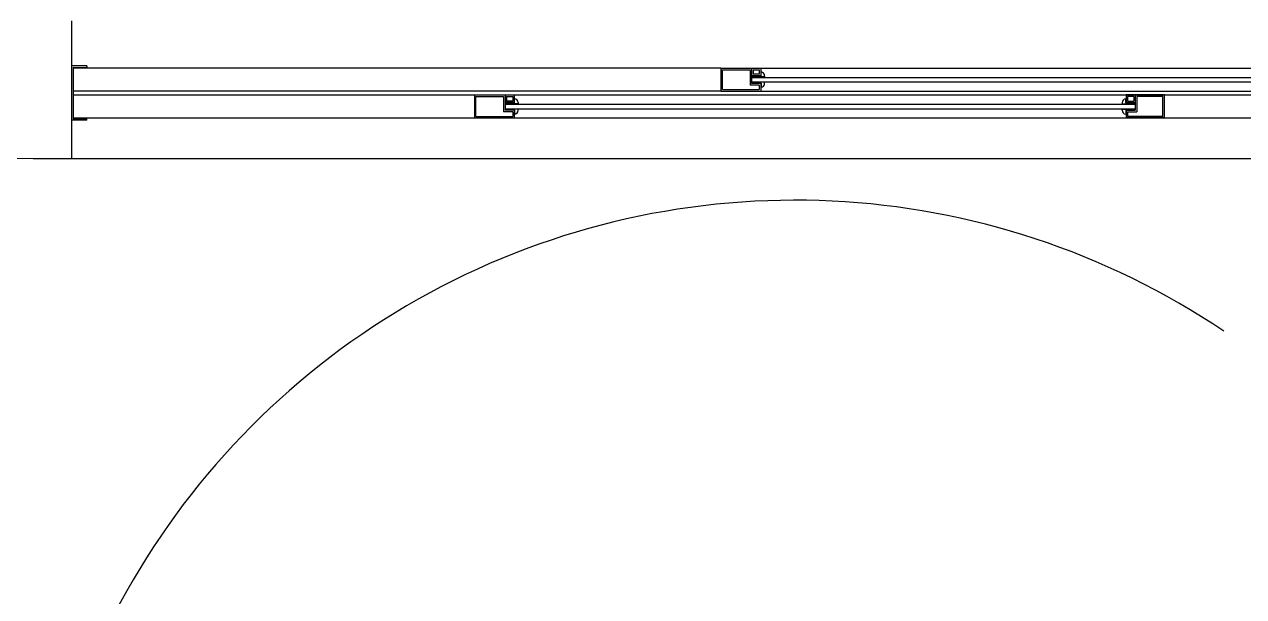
# Model space of a CAD drawing. Header units: millimetres. Extents: x 188.6 to 263.2, y 40.1 to 120.1.
# Drawn here: x 258.752 to 260.342, y 57.995 to 58.742 of the extents above; entities that cross this region are included whole.
import ezdxf

# ---------------------------------------------------------------- set-up
doc = ezdxf.new("R2010")
doc.units = ezdxf.units.MM
doc.layers.add('_XREF TL$0$S_ESQ', color=8, linetype='Continuous')
doc.layers.add('ARQ', color=8, linetype='Continuous')

# ---------------------------------------------------------------- blocks, each defined once
blk = doc.blocks.new('_XREF TL$0$XREF_305_306$0$XREF-TIPO$0$A$C491F7D64-flat-1-flat-1')
at = {"layer": '_XREF TL$0$S_ESQ'}
for p, q in [((-0.057, 0.03), (-0.005, 0.03)), ((-0.057, 0.03), (-0.057, 0)), ((-0.055, 0.028), (-0.019, 0.028)), ((-0.055, 0.002), (-0.055, 0.028)), ((-0.019, 0.028), (-0.019, 0.008)), ((-0.017, 0.03), (-0.017, 0.02)), ((-0.005, 0.02), (-0.017, 0.02)), ((-0.017, 0.02), (-0.017, 0.01)), ((-0.005, 0.0195), (-0.0165, 0.0195)), ((0, 0.0185), (-0.0165, 0.0185)), ((-0.015, 0.028), (-0.015, 0.022)), ((-0.015, 0.028), (-0.007, 0.028)), ((-0.007, 0.022), (-0.015, 0.022)), ((-0.007, 0.028), (-0.007, 0.022)), ((-0.005, 0.03), (-0.005, 0.02)), ((-0.0045, 0.02), (-0.0045, 0.025)), ((0, 0.02), (0, 0.0185)), ((-0.055, 0.002), (-0.007, 0.002)), ((-0.007, 0.008), (-0.019, 0.008)), ((-0.005, 0.01), (-0.017, 0.01)), ((0, 0.0115), (-0.0165, 0.0115)), ((-0.005, 0.0105), (-0.0165, 0.0105)), ((-0.007, 0.008), (-0.007, 0.002)), ((-0.005, 0.01), (-0.005, 0)), ((-0.0045, 0.01), (-0.0045, 0.005)), ((0, 0.01), (0, 0.0115)), ((-0.057, 0), (-0.005, 0)), ((-0.055, 0), (-0.055, 0))]:
    blk.add_line(p, q, dxfattribs=at)
for centre, radius, start, end in [((-0.0165, 0.019), 0.0005, 90, 270), ((-0.005, 0.02), 0.0005, 270, 0), ((-0.005, 0.02), 0.005, 0, 84.2608), ((-0.0165, 0.011), 0.0005, 90, 270), ((-0.005, 0.01), 0.0005, 0, 90), ((-0.005, 0.01), 0.005, 275.7392, 0)]:
    blk.add_arc(centre, radius, start, end, dxfattribs=at)
blk = doc.blocks.new('_XREF TL$0$XREF_305_306$0$XREF-TIPO$0$A$C70231090-flat-1-flat-1')
at = {"layer": '_XREF TL$0$S_ESQ'}
for p, q in [((-0.055, 0.02), (-0.055, 0.0185)), ((-0.055, 0.0185), (-0.0385, 0.0185)), ((-0.0505, 0.02), (-0.0505, 0.025)), ((0, 0.03), (-0.05, 0.03)), ((-0.05, 0.03), (-0.05, 0.02)), ((-0.05, 0.02), (-0.038, 0.02)), ((-0.05, 0.0195), (-0.0385, 0.0195)), ((-0.04, 0.028), (-0.048, 0.028)), ((-0.048, 0.028), (-0.048, 0.022)), ((-0.048, 0.022), (-0.04, 0.022)), ((-0.04, 0.028), (-0.04, 0.022)), ((-0.038, 0.03), (-0.038, 0.02)), ((-0.038, 0.02), (-0.038, 0.01)), ((-0.002, 0.028), (-0.036, 0.028)), ((-0.036, 0.028), (-0.036, 0.008)), ((-0.002, 0.019), (-0.002, 0.028)), ((-0.002, 0.002), (-0.002, 0.019)), ((-0.002, 0.019), (-0.002, 0.019)), ((0, 0.017), (0, 0.03)), ((0, 0.002), (0, 0.017)), ((0, 0.017), (0, 0.017)), ((-0.055, 0.0115), (-0.0385, 0.0115)), ((-0.055, 0.01), (-0.055, 0.0115)), ((-0.0505, 0.01), (-0.0505, 0.005)), ((-0.05, 0.0105), (-0.0385, 0.0105)), ((-0.05, 0.01), (-0.05, 0)), ((-0.05, 0.01), (-0.038, 0.01)), ((-0.048, 0.008), (-0.036, 0.008)), ((-0.048, 0.008), (-0.048, 0.002)), ((-0.002, 0.002), (-0.048, 0.002)), ((0, 0), (0, 0.002)), ((0, 0.002), (0, 0.002)), ((0, 0), (-0.05, 0))]:
    blk.add_line(p, q, dxfattribs=at)
for centre, radius, start, end in [((-0.05, 0.02), 0.005, 95.7392, 180), ((-0.05, 0.02), 0.0005, 180, 270), ((-0.0385, 0.019), 0.0005, 270, 90), ((-0.05, 0.01), 0.005, 180, 264.2608), ((-0.05, 0.01), 0.0005, 90, 180), ((-0.0385, 0.011), 0.0005, 270, 90)]:
    blk.add_arc(centre, radius, start, end, dxfattribs=at)
blk = doc.blocks.new('_XREF TL$0$XREF_305_306$0$XREF-TIPO$0$A$C491F7D64-flat-2-flat-1')
at = {"layer": '_XREF TL$0$S_ESQ'}
for p, q in [((-0.057, 0.03), (-0.005, 0.03)), ((-0.057, 0.03), (-0.057, 0)), ((-0.055, 0.028), (-0.019, 0.028)), ((-0.055, 0.002), (-0.055, 0.028)), ((-0.019, 0.028), (-0.019, 0.008)), ((-0.017, 0.03), (-0.017, 0.02)), ((-0.005, 0.02), (-0.017, 0.02)), ((-0.017, 0.02), (-0.017, 0.01)), ((-0.005, 0.0195), (-0.0165, 0.0195)), ((0, 0.0185), (-0.0165, 0.0185)), ((-0.015, 0.028), (-0.015, 0.022)), ((-0.015, 0.028), (-0.007, 0.028)), ((-0.007, 0.022), (-0.015, 0.022)), ((-0.007, 0.028), (-0.007, 0.022)), ((-0.005, 0.03), (-0.005, 0.02)), ((-0.0045, 0.02), (-0.0045, 0.025)), ((0, 0.02), (0, 0.0185)), ((-0.055, 0.002), (-0.007, 0.002)), ((-0.007, 0.008), (-0.019, 0.008)), ((-0.005, 0.01), (-0.017, 0.01)), ((0, 0.0115), (-0.0165, 0.0115)), ((-0.005, 0.0105), (-0.0165, 0.0105)), ((-0.007, 0.008), (-0.007, 0.002)), ((-0.005, 0.01), (-0.005, 0)), ((-0.0045, 0.01), (-0.0045, 0.005)), ((0, 0.01), (0, 0.0115)), ((-0.057, 0), (-0.005, 0)), ((-0.055, 0), (-0.055, 0))]:
    blk.add_line(p, q, dxfattribs=at)
for centre, radius, start, end in [((-0.0165, 0.019), 0.0005, 90, 270), ((-0.005, 0.02), 0.0005, 270, 0), ((-0.005, 0.02), 0.005, 0, 84.2608), ((-0.0165, 0.011), 0.0005, 90, 270), ((-0.005, 0.01), 0.0005, 0, 90), ((-0.005, 0.01), 0.005, 275.7392, 0)]:
    blk.add_arc(centre, radius, start, end, dxfattribs=at)
blk = doc.blocks.new('_XREF TL$0$XREF_305_306$0$XREF-TIPO$0$A$C6916644B-flat-1-flat-1')
at = {"layer": '_XREF TL$0$S_ESQ'}
for p, q in [((0.07, 0.071), (0.05, 0.071)), ((0.05, 0.071), (0.05, 0)), ((0.05, 0.068), (0.05, 0.068)), ((0.052, 0.069), (0.052, 0.002)), ((0.052, 0.069), (0.07, 0.069)), ((0.8968, 0.068), (0.052, 0.068)), ((0.07, 0.071), (0.07, 0.069)), ((0.8988, 0.068), (1.7498, 0.068)), ((0.9368, 0.056), (1.7568, 0.056)), ((0.9368, 0.05), (1.7568, 0.05)), ((0.0499, 0.033), (0.05, 0.033)), ((0.05, 0.038), (0.05, 0.038)), ((0.8968, 0.038), (0.052, 0.038)), ((0.052, 0.033), (1.798, 0.033)), ((0.6272, 0.033), (1.4252, 0.033)), ((0.8968, 0.038), (1.7498, 0.038)), ((0.6152, 0.021), (1.4372, 0.021)), ((0.0499, 0.003), (0.05, 0.003)), ((0.052, 0.003), (1.798, 0.003)), ((0.052, 0.002), (0.07, 0.002)), ((0.07, 0), (0.07, 0.002)), ((0.6152, 0.015), (1.4372, 0.015)), ((0.6272, 0.003), (1.4252, 0.003)), ((0.07, 0), (0.05, 0))]:
    blk.add_line(p, q, dxfattribs=at)
for name, p in [('_XREF TL$0$XREF_305_306$0$XREF-TIPO$0$A$C491F7D64-flat-1-flat-1', (0.9538, 0.038)), ('_XREF TL$0$XREF_305_306$0$XREF-TIPO$0$A$C491F7D64-flat-2-flat-1', (0.6322, 0.003)), ('_XREF TL$0$XREF_305_306$0$XREF-TIPO$0$A$C70231090-flat-1-flat-1', (1.4752, 0.003))]:
    blk.add_blockref(name, p, dxfattribs=at)
blk = doc.blocks.new('arq-3pav')
at = {"layer": 'ARQ'}
for p, q in [((53.8052, 18.4899), (53.8051, 18.31)), ((53.8051, 18.3099), (53.6252, 18.31)), ((53.7551, 18.31), (55.5552, 18.31))]:
    blk.add_line(p, q, dxfattribs=at)
blk.add_arc((54.7487, 17.2557), 1, 55.9938, 243.3653, dxfattribs=at)
blk.add_blockref('_XREF TL$0$XREF_305_306$0$XREF-TIPO$0$A$C6916644B-flat-1-flat-1', (53.7552, 18.36), dxfattribs=at)

msp = doc.modelspace()

# ---------------------------------------------------------------- block references
msp.add_blockref('arq-3pav', (205.0084, 40.2568))

doc.saveas('drawing.dxf')
